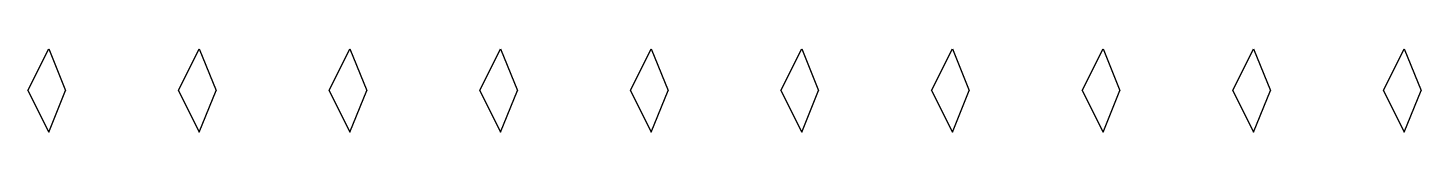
# Model space of a CAD drawing. Header units: millimetres. Extents: x 40.5 to 77.5, y 19.8 to 22.
import ezdxf

# ---------------------------------------------------------------- set-up
doc = ezdxf.new("R2010")
doc.units = ezdxf.units.MM
doc.layers.add('grabado linea medio', color=3, linetype='Continuous', true_color=0x00ff00)

msp = doc.modelspace()

# ---------------------------------------------------------------- linework, layer by layer
at = {"layer": 'grabado linea medio'}
for p, q in [((40.462, 20.87), (41.015, 21.974)), ((41.015, 21.974), (41.462, 20.87)), ((44.462, 20.87), (45.015, 21.974)), ((45.015, 21.974), (45.462, 20.87)), ((48.462, 20.87), (49.015, 21.974)), ((49.015, 21.974), (49.462, 20.87)), ((52.462, 20.87), (53.015, 21.974)), ((53.015, 21.974), (53.462, 20.87)), ((56.462, 20.87), (57.015, 21.974)), ((57.015, 21.974), (57.462, 20.87)), ((60.462, 20.87), (61.015, 21.974)), ((61.015, 21.974), (61.462, 20.87)), ((64.462, 20.87), (65.015, 21.974)), ((65.015, 21.974), (65.462, 20.87)), ((68.462, 20.87), (69.015, 21.974)), ((69.015, 21.974), (69.462, 20.87)), ((72.462, 20.87), (73.015, 21.974)), ((73.015, 21.974), (73.462, 20.87)), ((76.462, 20.87), (77.015, 21.974)), ((77.015, 21.974), (77.462, 20.87)), ((40.462, 20.87), (41.015, 19.765)), ((41.015, 19.765), (41.462, 20.87)), ((44.462, 20.87), (45.015, 19.765)), ((45.015, 19.765), (45.462, 20.87)), ((48.462, 20.87), (49.015, 19.765)), ((49.015, 19.765), (49.462, 20.87)), ((52.462, 20.87), (53.015, 19.765)), ((53.015, 19.765), (53.462, 20.87)), ((56.462, 20.87), (57.015, 19.765)), ((57.015, 19.765), (57.462, 20.87)), ((60.462, 20.87), (61.015, 19.765)), ((61.015, 19.765), (61.462, 20.87)), ((64.462, 20.87), (65.015, 19.765)), ((65.015, 19.765), (65.462, 20.87)), ((68.462, 20.87), (69.015, 19.765)), ((69.015, 19.765), (69.462, 20.87)), ((72.462, 20.87), (73.015, 19.765)), ((73.015, 19.765), (73.462, 20.87)), ((76.462, 20.87), (77.015, 19.765)), ((77.015, 19.765), (77.462, 20.87))]:
    msp.add_line(p, q, dxfattribs=at)

doc.saveas('drawing.dxf')
